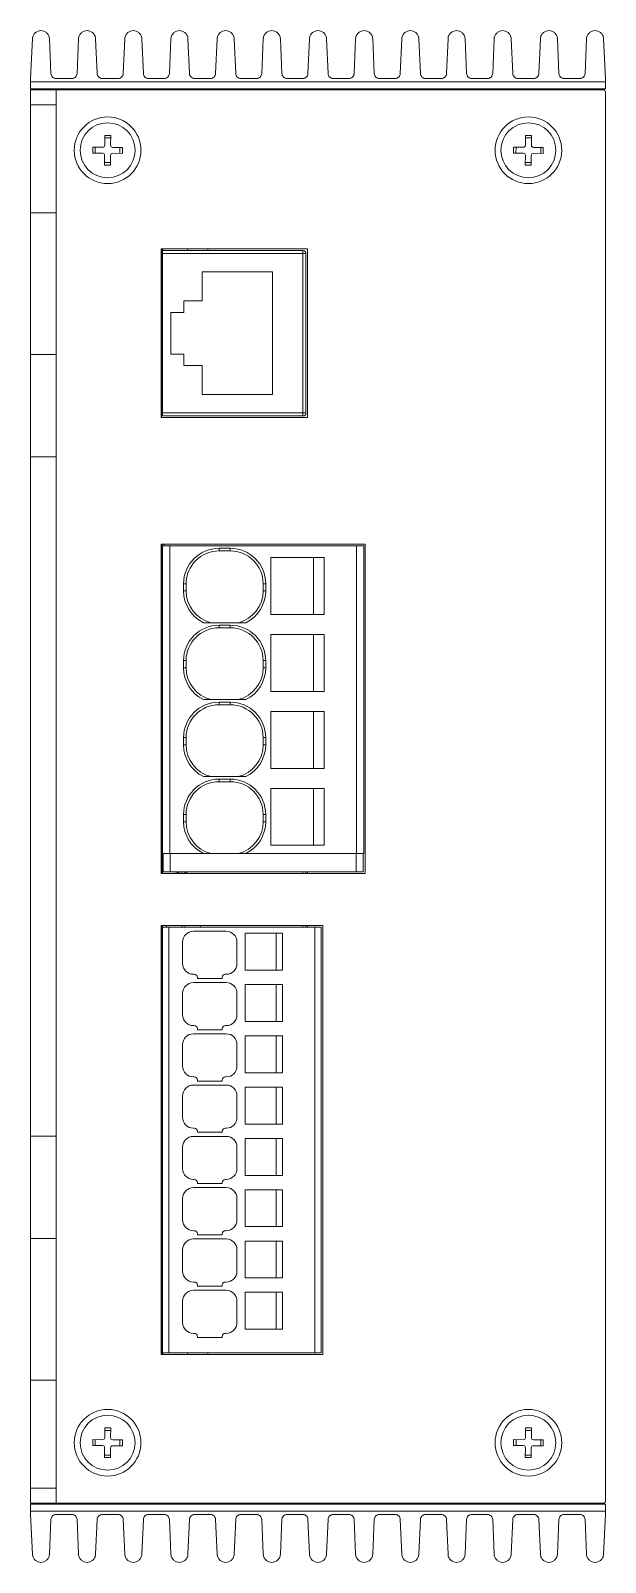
# Model space of a CAD drawing. Header units: millimetres. Extents: x 15 to 405, y 6 to 293.
# Drawn here: x 175.66 to 194.32, y 167.6 to 217.38 of the extents above; entities that cross this region are included whole.
import ezdxf

# ---------------------------------------------------------------- set-up
doc = ezdxf.new("R2010")
doc.units = ezdxf.units.MM

msp = doc.modelspace()

# ---------------------------------------------------------------- linework, layer by layer
at = {"color": 7, "linetype": 'Continuous', "lineweight": 18}
for p, q in [((175.658, 215.821), (175.714, 217.11)), ((176.268, 217.11), (176.318, 215.98)), ((177.165, 215.98), (177.214, 217.11)), ((177.768, 217.11), (177.818, 215.98)), ((178.665, 215.98), (178.714, 217.11)), ((179.268, 217.11), (179.318, 215.98)), ((180.165, 215.98), (180.214, 217.11)), ((180.768, 217.11), (180.818, 215.98)), ((181.665, 215.98), (181.714, 217.11)), ((182.268, 217.11), (182.318, 215.98)), ((183.165, 215.98), (183.214, 217.11)), ((183.768, 217.11), (183.818, 215.98)), ((184.714, 217.11), (184.665, 215.98)), ((185.318, 215.98), (185.268, 217.11)), ((186.214, 217.11), (186.165, 215.98)), ((186.818, 215.98), (186.768, 217.11)), ((187.714, 217.11), (187.665, 215.98)), ((188.318, 215.98), (188.268, 217.11)), ((189.214, 217.11), (189.165, 215.98)), ((189.818, 215.98), (189.768, 217.11)), ((190.714, 217.11), (190.665, 215.98)), ((191.318, 215.98), (191.268, 217.11)), ((192.214, 217.11), (192.165, 215.98)), ((192.818, 215.98), (192.768, 217.11)), ((193.714, 217.11), (193.665, 215.98)), ((194.325, 215.821), (194.268, 217.11)), ((175.658, 215.709), (175.658, 215.821)), ((175.658, 215.709), (194.325, 215.709)), ((175.658, 215.487), (175.658, 215.709)), ((176.484, 215.821), (176.998, 215.821)), ((177.984, 215.821), (178.498, 215.821)), ((179.484, 215.821), (179.998, 215.821)), ((180.984, 215.821), (181.498, 215.821)), ((182.484, 215.821), (182.998, 215.821)), ((183.984, 215.821), (184.498, 215.821)), ((185.484, 215.821), (185.998, 215.821)), ((186.984, 215.821), (187.498, 215.821)), ((188.484, 215.821), (188.998, 215.821)), ((189.984, 215.821), (190.498, 215.821)), ((191.484, 215.821), (191.998, 215.821)), ((192.984, 215.821), (193.498, 215.821)), ((194.325, 215.709), (194.325, 215.821)), ((194.325, 215.709), (194.325, 215.487)), ((194.325, 215.487), (175.658, 215.487)), ((175.658, 215.454), (176.491, 215.454)), ((175.658, 214.966), (175.658, 215.454)), ((175.825, 215.454), (175.825, 215.487)), ((176.491, 215.454), (176.491, 214.966)), ((194.258, 215.454), (176.491, 215.454)), ((194.158, 215.487), (194.158, 215.454)), ((194.325, 169.587), (194.325, 215.387)), ((175.658, 214.966), (175.658, 211.454)), ((176.491, 214.966), (175.658, 214.966)), ((176.491, 214.966), (176.491, 211.454)), ((177.674, 213.396), (177.676, 213.589)), ((177.676, 213.589), (177.996, 213.586)), ((177.758, 213.588), (177.756, 213.395)), ((178.063, 213.652), (178.066, 213.972)), ((178.259, 213.887), (178.065, 213.889)), ((178.066, 213.972), (178.26, 213.97)), ((178.26, 213.97), (178.256, 213.65)), ((178.322, 213.582), (178.642, 213.579)), ((178.558, 213.387), (178.56, 213.58)), ((178.642, 213.579), (178.64, 213.386)), ((191.34, 213.397), (191.343, 213.591)), ((191.343, 213.591), (191.663, 213.586)), ((191.425, 213.589), (191.422, 213.396)), ((191.73, 213.652), (191.734, 213.972)), ((191.927, 213.887), (191.733, 213.89)), ((191.734, 213.972), (191.928, 213.969)), ((191.928, 213.969), (191.923, 213.649)), ((191.989, 213.582), (192.309, 213.578)), ((192.224, 213.385), (192.227, 213.579)), ((192.309, 213.578), (192.307, 213.384)), ((177.994, 213.392), (177.674, 213.396)), ((178.056, 213.005), (178.06, 213.325)), ((178.057, 213.087), (178.25, 213.085)), ((178.253, 213.323), (178.249, 213.003)), ((178.64, 213.386), (178.32, 213.389)), ((191.66, 213.393), (191.34, 213.397)), ((191.721, 213.005), (191.726, 213.325)), ((191.723, 213.088), (191.916, 213.085)), ((191.919, 213.323), (191.915, 213.003)), ((192.307, 213.384), (191.987, 213.389)), ((178.249, 213.003), (178.056, 213.005)), ((191.915, 213.003), (191.721, 213.005)), ((176.491, 211.454), (175.658, 211.454)), ((175.658, 211.454), (175.658, 206.854)), ((176.491, 211.454), (176.491, 206.854)), ((184.65, 210.28), (179.893, 210.28)), ((179.893, 210.28), (179.893, 204.804)), ((179.903, 204.804), (179.903, 210.28)), ((179.943, 210.167), (179.903, 210.167)), ((179.903, 210.082), (179.943, 210.082)), ((179.943, 210.23), (179.943, 210.28)), ((179.943, 210.23), (184.498, 210.23)), ((179.943, 210.129), (179.943, 210.23)), ((184.498, 210.129), (179.943, 210.129)), ((179.943, 204.956), (179.943, 210.129)), ((179.95, 210.28), (179.95, 210.23)), ((180.75, 210.28), (180.75, 210.23)), ((181.416, 210.28), (181.416, 210.23)), ((184.498, 210.129), (184.498, 210.23)), ((184.498, 204.956), (184.498, 210.129)), ((184.6, 210.129), (184.498, 210.129)), ((184.6, 210.129), (184.6, 204.956)), ((184.65, 204.804), (184.65, 210.28)), ((179.903, 209.955), (179.943, 209.955)), ((181.23, 209.532), (183.516, 209.532)), ((181.23, 208.592), (181.23, 209.532)), ((183.516, 209.532), (183.516, 205.553)), ((179.903, 208.939), (179.943, 208.939)), ((179.903, 208.918), (179.943, 208.918)), ((179.903, 208.706), (179.943, 208.706)), ((180.637, 208.592), (181.23, 208.592)), ((180.637, 208.22), (180.637, 208.592)), ((179.903, 208.495), (179.943, 208.495)), ((179.903, 208.283), (179.943, 208.283)), ((179.903, 208.071), (179.943, 208.071)), ((180.214, 208.22), (180.637, 208.22)), ((180.214, 206.865), (180.214, 208.22)), ((179.903, 207.86), (179.943, 207.86)), ((179.903, 207.648), (179.943, 207.648)), ((179.903, 207.436), (179.943, 207.436)), ((179.903, 207.225), (179.943, 207.225)), ((176.491, 206.854), (175.658, 206.854)), ((175.658, 206.854), (175.658, 203.521)), ((176.491, 206.854), (176.491, 203.521)), ((179.903, 207.013), (179.943, 207.013)), ((179.903, 206.801), (179.943, 206.801)), ((179.903, 206.59), (179.943, 206.59)), ((180.637, 206.865), (180.214, 206.865)), ((180.637, 206.492), (180.637, 206.865)), ((179.903, 206.378), (179.943, 206.378)), ((179.903, 206.166), (179.943, 206.166)), ((179.903, 206.145), (179.943, 206.145)), ((181.23, 206.492), (180.637, 206.492)), ((181.23, 205.553), (181.23, 206.492)), ((179.903, 205.129), (179.943, 205.129)), ((183.516, 205.553), (181.23, 205.553)), ((179.893, 204.804), (184.65, 204.804)), ((179.903, 205.002), (179.943, 205.002)), ((179.943, 204.918), (179.903, 204.918)), ((179.943, 204.956), (184.498, 204.956)), ((179.943, 204.854), (179.943, 204.956)), ((184.498, 204.854), (179.943, 204.854)), ((184.498, 204.854), (184.498, 204.956)), ((184.498, 204.956), (184.6, 204.956)), ((176.491, 203.521), (175.658, 203.521)), ((175.658, 203.521), (175.658, 181.454)), ((176.491, 203.521), (176.491, 181.454)), ((186.526, 200.686), (179.893, 200.686)), ((179.893, 200.686), (179.893, 189.986)), ((179.903, 189.986), (179.903, 200.686)), ((179.926, 200.107), (179.926, 200.686)), ((179.943, 200.636), (179.943, 190.636)), ((179.943, 200.636), (180.176, 200.636)), ((179.993, 200.636), (179.993, 200.686)), ((180.176, 200.636), (180.176, 190.636)), ((180.176, 200.636), (186.243, 200.636)), ((186.243, 200.636), (186.243, 190.636)), ((186.243, 200.636), (186.476, 200.636)), ((186.476, 200.636), (186.476, 190.636)), ((186.526, 189.986), (186.526, 200.686)), ((179.926, 200.107), (179.943, 200.107)), ((181.776, 200.552), (182.143, 200.552)), ((181.776, 200.469), (181.776, 200.552)), ((181.776, 200.469), (182.143, 200.469)), ((182.143, 200.469), (182.143, 200.552)), ((183.46, 200.252), (185.193, 200.252)), ((183.46, 198.402), (183.46, 200.252)), ((184.849, 198.402), (184.849, 200.252)), ((185.193, 198.402), (185.193, 200.252)), ((179.926, 199.307), (179.943, 199.307)), ((179.926, 198.707), (179.926, 199.307)), ((180.626, 199.402), (180.626, 199.169)), ((180.71, 199.402), (180.626, 199.402)), ((180.71, 199.169), (180.626, 199.169)), ((180.71, 199.402), (180.71, 199.169)), ((183.293, 199.402), (183.21, 199.402)), ((183.21, 199.402), (183.21, 199.169)), ((183.293, 199.169), (183.21, 199.169)), ((183.293, 199.402), (183.293, 199.169)), ((179.943, 198.686), (179.903, 198.686)), ((179.926, 198.707), (179.943, 198.707)), ((179.926, 198.691), (179.926, 198.707)), ((179.926, 198.691), (179.943, 198.691)), ((179.943, 198.186), (179.903, 198.186)), ((182.648, 198.136), (181.272, 198.136)), ((183.46, 198.402), (185.193, 198.402)), ((181.776, 198.052), (182.143, 198.052)), ((181.776, 197.969), (181.776, 198.052)), ((181.776, 197.969), (182.143, 197.969)), ((182.143, 197.969), (182.143, 198.052)), ((183.46, 197.752), (185.193, 197.752)), ((183.46, 195.902), (183.46, 197.752)), ((184.849, 195.902), (184.849, 197.752)), ((185.193, 195.902), (185.193, 197.752)), ((180.626, 196.902), (180.626, 196.669)), ((180.71, 196.902), (180.626, 196.902)), ((180.71, 196.669), (180.626, 196.669)), ((180.71, 196.902), (180.71, 196.669)), ((183.293, 196.902), (183.21, 196.902)), ((183.21, 196.902), (183.21, 196.669)), ((183.293, 196.669), (183.21, 196.669)), ((183.293, 196.902), (183.293, 196.669)), ((179.943, 196.186), (179.903, 196.186)), ((179.943, 195.686), (179.903, 195.686)), ((182.648, 195.636), (181.272, 195.636)), ((183.46, 195.902), (185.193, 195.902)), ((179.926, 195.444), (179.943, 195.444)), ((179.926, 195.427), (179.926, 195.444)), ((179.926, 195.427), (179.943, 195.427)), ((179.926, 195.294), (179.926, 195.427)), ((179.926, 195.294), (179.943, 195.294)), ((179.926, 195.277), (179.926, 195.294)), ((179.926, 195.277), (179.943, 195.277)), ((181.776, 195.552), (182.143, 195.552)), ((181.776, 195.469), (181.776, 195.552)), ((181.776, 195.469), (182.143, 195.469)), ((182.143, 195.469), (182.143, 195.552)), ((183.46, 195.252), (185.193, 195.252)), ((183.46, 193.402), (183.46, 195.252)), ((184.849, 193.402), (184.849, 195.252)), ((185.193, 193.402), (185.193, 195.252)), ((179.926, 194.777), (179.943, 194.777)), ((179.926, 194.761), (179.926, 194.777)), ((179.926, 194.761), (179.943, 194.761)), ((179.926, 194.627), (179.926, 194.761)), ((179.926, 194.627), (179.943, 194.627)), ((179.926, 194.611), (179.926, 194.627)), ((179.926, 194.611), (179.943, 194.611)), ((180.626, 194.402), (180.626, 194.169)), ((180.71, 194.402), (180.626, 194.402)), ((180.71, 194.169), (180.626, 194.169)), ((180.71, 194.402), (180.71, 194.169)), ((183.293, 194.402), (183.21, 194.402)), ((183.21, 194.402), (183.21, 194.169)), ((183.293, 194.169), (183.21, 194.169)), ((183.293, 194.402), (183.293, 194.169)), ((179.943, 193.686), (179.903, 193.686)), ((179.926, 194.111), (179.943, 194.111)), ((179.926, 194.094), (179.926, 194.111)), ((179.926, 194.094), (179.943, 194.094)), ((179.926, 193.961), (179.926, 194.094)), ((179.926, 193.961), (179.943, 193.961)), ((179.926, 193.944), (179.926, 193.961)), ((179.926, 193.944), (179.943, 193.944)), ((179.943, 193.186), (179.903, 193.186)), ((182.648, 193.136), (181.272, 193.136)), ((183.46, 193.402), (185.193, 193.402)), ((179.903, 192.952), (179.943, 192.952)), ((179.943, 192.855), (179.903, 192.855)), ((179.903, 192.771), (179.926, 192.771)), ((179.926, 192.644), (179.903, 192.644)), ((179.926, 192.777), (179.943, 192.777)), ((179.926, 192.761), (179.926, 192.777)), ((179.926, 192.761), (179.943, 192.761)), ((179.926, 192.627), (179.926, 192.761)), ((181.776, 193.052), (182.143, 193.052)), ((181.776, 192.969), (181.776, 193.052)), ((181.776, 192.969), (182.143, 192.969)), ((182.143, 192.969), (182.143, 193.052)), ((183.46, 192.752), (185.193, 192.752)), ((183.46, 190.902), (183.46, 192.752)), ((184.849, 190.902), (184.849, 192.752)), ((185.193, 190.902), (185.193, 192.752)), ((179.926, 192.627), (179.943, 192.627)), ((179.926, 192.611), (179.926, 192.627)), ((179.926, 192.611), (179.943, 192.611)), ((179.943, 191.818), (179.903, 191.818)), ((179.926, 192.111), (179.943, 192.111)), ((179.926, 192.094), (179.926, 192.111)), ((179.926, 191.961), (179.926, 192.094)), ((179.926, 192.094), (179.943, 192.094)), ((179.926, 191.961), (179.943, 191.961)), ((179.926, 191.944), (179.926, 191.961)), ((179.926, 191.944), (179.943, 191.944)), ((180.626, 191.902), (180.626, 191.669)), ((180.71, 191.902), (180.626, 191.902)), ((180.71, 191.669), (180.626, 191.669)), ((180.71, 191.902), (180.71, 191.669)), ((183.293, 191.902), (183.21, 191.902)), ((183.21, 191.902), (183.21, 191.669)), ((183.293, 191.669), (183.21, 191.669)), ((183.293, 191.902), (183.293, 191.669)), ((179.903, 191.607), (179.943, 191.607)), ((179.926, 191.395), (179.903, 191.395)), ((179.943, 191.186), (179.903, 191.186)), ((179.926, 191.444), (179.943, 191.444)), ((179.926, 191.427), (179.926, 191.444)), ((179.926, 191.427), (179.943, 191.427)), ((179.926, 191.294), (179.926, 191.427)), ((179.926, 191.294), (179.943, 191.294)), ((179.926, 191.277), (179.926, 191.294)), ((179.926, 191.277), (179.943, 191.277)), ((179.943, 190.686), (179.903, 190.686)), ((179.926, 190.627), (179.926, 190.686)), ((183.46, 190.902), (185.193, 190.902)), ((179.943, 190.548), (179.903, 190.548)), ((179.903, 190.337), (179.943, 190.337)), ((179.926, 190.627), (179.96, 190.627)), ((179.926, 190.611), (179.926, 190.627)), ((179.926, 190.611), (179.96, 190.611)), ((179.943, 190.636), (180.176, 190.636)), ((179.943, 190.611), (179.943, 190.594)), ((179.943, 190.427), (179.943, 190.594)), ((179.958, 190.594), (179.943, 190.594)), ((179.943, 190.25), (179.943, 190.427)), ((179.943, 190.427), (179.96, 190.427)), ((179.943, 189.986), (179.943, 190.24)), ((179.958, 190.611), (179.958, 190.594)), ((179.958, 190.594), (179.96, 190.594)), ((179.96, 190.036), (179.96, 190.636)), ((180.176, 190.636), (181.272, 190.636)), ((180.193, 190.036), (180.193, 190.636)), ((181.281, 190.636), (182.638, 190.636)), ((182.648, 190.636), (186.243, 190.636)), ((186.226, 190.036), (186.226, 190.636)), ((186.243, 190.636), (186.476, 190.636)), ((186.46, 190.036), (186.46, 190.636)), ((179.893, 189.986), (186.526, 189.986)), ((179.943, 190.125), (179.903, 190.125)), ((179.96, 190.036), (180.193, 190.036)), ((180.193, 190.036), (186.226, 190.036)), ((180.318, 189.986), (180.554, 190.036)), ((180.577, 190.036), (180.577, 189.986)), ((180.662, 190.036), (180.662, 189.986)), ((180.662, 190.016), (180.803, 189.986)), ((184.498, 189.986), (184.498, 190.036)), ((184.6, 190.036), (184.6, 189.986)), ((184.65, 190.036), (184.65, 189.986)), ((186.226, 190.036), (186.46, 190.036)), ((185.143, 188.292), (179.893, 188.292)), ((179.893, 188.292), (179.893, 174.359)), ((179.903, 174.359), (179.903, 188.292)), ((179.943, 188.242), (179.943, 188.292)), ((179.943, 188.242), (180.143, 188.242)), ((179.943, 188.242), (179.943, 174.409)), ((180.07, 188.292), (180.07, 188.242)), ((180.143, 188.242), (180.143, 174.409)), ((180.143, 188.242), (184.893, 188.242)), ((180.577, 188.292), (180.577, 188.242)), ((180.662, 188.292), (180.662, 188.242)), ((181.17, 188.292), (181.17, 188.242)), ((184.498, 188.242), (184.498, 188.292)), ((184.6, 188.292), (184.6, 188.242)), ((184.65, 188.292), (184.65, 188.242)), ((184.893, 188.242), (184.893, 174.409)), ((184.893, 188.242), (185.093, 188.242)), ((185.093, 188.242), (185.093, 174.409)), ((185.143, 174.359), (185.143, 188.292)), ((179.903, 187.818), (179.943, 187.818)), ((179.903, 187.691), (179.943, 187.691)), ((180.593, 187.759), (180.593, 187.059)), ((182.01, 188.109), (180.943, 188.109)), ((182.36, 187.059), (182.36, 187.759)), ((182.626, 188.042), (183.836, 188.042)), ((182.626, 188.042), (182.626, 186.842)), ((183.632, 188.042), (183.632, 186.842)), ((183.836, 188.042), (183.836, 186.842)), ((179.943, 187.642), (179.903, 187.642)), ((179.943, 187.309), (179.903, 187.309)), ((180.943, 186.709), (180.973, 186.709)), ((181.98, 186.709), (182.01, 186.709)), ((182.626, 186.842), (183.836, 186.842)), ((179.903, 186.489), (179.943, 186.489)), ((179.943, 186.392), (179.903, 186.392)), ((179.903, 186.308), (179.943, 186.308)), ((179.943, 186.181), (179.903, 186.181)), ((182.01, 186.442), (180.943, 186.442)), ((181.073, 186.609), (181.073, 186.576)), ((181.073, 186.576), (181.88, 186.576)), ((181.88, 186.576), (181.88, 186.609)), ((182.626, 186.376), (183.836, 186.376)), ((182.626, 186.376), (182.626, 185.176)), ((183.632, 186.376), (183.632, 185.176)), ((183.836, 186.376), (183.836, 185.176)), ((179.943, 185.976), (179.903, 185.976)), ((180.593, 186.092), (180.593, 185.392)), ((182.36, 185.392), (182.36, 186.092)), ((179.943, 185.642), (179.903, 185.642)), ((179.943, 185.355), (179.903, 185.355)), ((182.626, 185.176), (183.836, 185.176)), ((179.903, 185.143), (179.943, 185.143)), ((179.943, 184.932), (179.903, 184.932)), ((179.903, 184.72), (179.926, 184.72)), ((179.926, 184.781), (179.943, 184.781)), ((179.926, 184.764), (179.926, 184.781)), ((179.926, 184.631), (179.926, 184.764)), ((179.926, 184.764), (179.943, 184.764)), ((180.943, 185.042), (180.973, 185.042)), ((182.01, 184.776), (180.943, 184.776)), ((181.073, 184.942), (181.073, 184.909)), ((181.073, 184.909), (181.88, 184.909)), ((181.88, 184.909), (181.88, 184.942)), ((181.98, 185.042), (182.01, 185.042)), ((182.626, 184.709), (183.836, 184.709)), ((182.626, 184.709), (182.626, 183.509)), ((183.632, 184.709), (183.632, 183.509)), ((183.836, 184.709), (183.836, 183.509)), ((179.943, 184.508), (179.903, 184.508)), ((179.943, 184.309), (179.903, 184.309)), ((179.926, 184.631), (179.943, 184.631)), ((179.926, 184.614), (179.926, 184.631)), ((179.926, 184.614), (179.943, 184.614)), ((180.593, 184.426), (180.593, 183.726)), ((182.36, 183.726), (182.36, 184.426)), ((179.943, 183.976), (179.903, 183.976)), ((179.903, 183.873), (179.926, 183.873)), ((179.926, 183.437), (179.926, 183.976)), ((179.926, 183.662), (179.903, 183.662)), ((179.903, 183.45), (179.926, 183.45)), ((179.943, 183.238), (179.903, 183.238)), ((179.926, 183.437), (179.943, 183.437)), ((179.926, 183.431), (179.926, 183.437)), ((179.926, 183.297), (179.926, 183.431)), ((179.926, 183.431), (179.926, 183.431)), ((179.926, 183.297), (179.943, 183.297)), ((179.926, 183.281), (179.926, 183.297)), ((179.926, 183.281), (179.943, 183.281)), ((180.943, 183.376), (180.973, 183.376)), ((181.073, 183.276), (181.073, 183.242)), ((181.073, 183.242), (181.88, 183.242)), ((181.88, 183.242), (181.88, 183.276)), ((181.98, 183.376), (182.01, 183.376)), ((182.626, 183.509), (183.836, 183.509)), ((179.903, 183.027), (179.943, 183.027)), ((179.943, 182.815), (179.903, 182.815)), ((179.926, 182.781), (179.943, 182.781)), ((179.926, 182.764), (179.926, 182.781)), ((179.926, 182.642), (179.926, 182.764)), ((179.926, 182.764), (179.943, 182.764)), ((180.593, 182.759), (180.593, 182.059)), ((182.01, 183.109), (180.943, 183.109)), ((182.36, 182.059), (182.36, 182.759)), ((182.626, 183.042), (183.836, 183.042)), ((182.626, 183.042), (182.626, 181.842)), ((183.632, 183.042), (183.632, 181.842)), ((183.836, 183.042), (183.836, 181.842)), ((179.943, 182.642), (179.903, 182.642)), ((179.943, 182.309), (179.903, 182.309)), ((179.903, 182.18), (179.926, 182.18)), ((179.926, 182.037), (179.926, 182.309)), ((179.926, 182.037), (179.943, 182.037)), ((179.926, 182.021), (179.926, 182.037)), ((179.926, 182.021), (179.943, 182.021)), ((179.926, 181.964), (179.926, 182.021)), ((179.926, 181.964), (179.943, 181.964)), ((179.926, 181.947), (179.926, 181.964)), ((179.926, 181.947), (179.943, 181.947)), ((180.943, 181.709), (180.973, 181.709)), ((181.98, 181.709), (182.01, 181.709)), ((182.626, 181.842), (183.836, 181.842)), ((175.658, 181.454), (175.658, 178.121)), ((176.491, 181.454), (175.658, 181.454)), ((176.491, 181.454), (176.491, 178.121)), ((179.903, 181.355), (179.943, 181.355)), ((179.903, 181.228), (179.943, 181.228)), ((182.01, 181.442), (180.943, 181.442)), ((181.073, 181.609), (181.073, 181.576)), ((181.073, 181.576), (181.88, 181.576)), ((181.88, 181.576), (181.88, 181.609)), ((182.626, 181.376), (183.836, 181.376)), ((182.626, 181.376), (182.626, 180.176)), ((183.632, 181.376), (183.632, 180.176)), ((183.836, 181.376), (183.836, 180.176)), ((179.903, 181.143), (179.943, 181.143)), ((179.943, 181.029), (179.903, 181.029)), ((179.943, 180.976), (179.903, 180.976)), ((180.593, 181.092), (180.593, 180.392)), ((182.36, 180.392), (182.36, 181.092)), ((179.943, 180.642), (179.903, 180.642)), ((179.903, 180.026), (179.943, 180.026)), ((179.943, 179.929), (179.903, 179.929)), ((179.903, 179.844), (179.943, 179.844)), ((179.943, 179.717), (179.903, 179.717)), ((180.943, 180.042), (180.973, 180.042)), ((182.01, 179.776), (180.943, 179.776)), ((181.073, 179.942), (181.073, 179.909)), ((181.073, 179.909), (181.88, 179.909)), ((181.88, 179.909), (181.88, 179.942)), ((181.98, 180.042), (182.01, 180.042)), ((182.626, 180.176), (183.836, 180.176)), ((182.626, 179.709), (183.836, 179.709)), ((182.626, 179.709), (182.626, 178.509)), ((183.632, 179.709), (183.632, 178.509)), ((183.836, 179.709), (183.836, 178.509)), ((179.943, 179.309), (179.903, 179.309)), ((180.593, 179.426), (180.593, 178.726)), ((182.36, 178.726), (182.36, 179.426)), ((179.943, 178.976), (179.903, 178.976)), ((179.943, 178.892), (179.903, 178.892)), ((179.903, 178.68), (179.943, 178.68)), ((179.943, 178.468), (179.903, 178.468)), ((179.903, 178.257), (179.943, 178.257)), ((180.943, 178.376), (180.973, 178.376)), ((181.073, 178.276), (181.073, 178.242)), ((181.073, 178.242), (181.88, 178.242)), ((181.88, 178.242), (181.88, 178.276)), ((181.98, 178.376), (182.01, 178.376)), ((182.626, 178.509), (183.836, 178.509)), ((176.491, 178.121), (175.658, 178.121)), ((175.658, 178.121), (175.658, 173.521)), ((176.491, 178.121), (176.491, 173.521)), ((179.943, 178.045), (179.903, 178.045)), ((179.903, 177.833), (179.943, 177.833)), ((180.593, 177.759), (180.593, 177.059)), ((182.01, 178.109), (180.943, 178.109)), ((182.36, 177.059), (182.36, 177.759)), ((182.626, 178.042), (183.836, 178.042)), ((182.626, 178.042), (182.626, 176.842)), ((183.632, 178.042), (183.632, 176.842)), ((183.836, 178.042), (183.836, 176.842)), ((179.943, 177.642), (179.903, 177.642)), ((179.943, 177.309), (179.903, 177.309)), ((179.943, 177.198), (179.903, 177.198)), ((179.903, 176.987), (179.943, 176.987)), ((179.943, 176.775), (179.903, 176.775)), ((180.943, 176.709), (180.973, 176.709)), ((181.98, 176.709), (182.01, 176.709)), ((182.626, 176.842), (183.836, 176.842)), ((179.903, 176.563), (179.943, 176.563)), ((179.943, 176.352), (179.903, 176.352)), ((182.01, 176.442), (180.943, 176.442)), ((181.073, 176.609), (181.073, 176.576)), ((181.073, 176.576), (181.88, 176.576)), ((181.88, 176.576), (181.88, 176.609)), ((182.626, 176.376), (183.836, 176.376)), ((182.626, 176.376), (182.626, 175.176)), ((183.632, 176.376), (183.632, 175.176)), ((183.836, 176.376), (183.836, 175.176)), ((179.903, 176.14), (179.943, 176.14)), ((179.943, 175.976), (179.903, 175.976)), ((180.593, 176.092), (180.593, 175.392)), ((182.36, 175.392), (182.36, 176.092)), ((179.943, 175.642), (179.903, 175.642)), ((179.903, 174.891), (179.943, 174.891)), ((179.903, 174.764), (179.943, 174.764)), ((180.943, 175.042), (180.973, 175.042)), ((181.073, 174.942), (181.073, 174.909)), ((181.073, 174.909), (181.88, 174.909)), ((181.88, 174.909), (181.88, 174.942)), ((181.98, 175.042), (182.01, 175.042)), ((182.626, 175.176), (183.836, 175.176)), ((179.893, 174.359), (185.143, 174.359)), ((179.903, 174.68), (179.943, 174.68)), ((179.943, 174.566), (179.903, 174.566)), ((179.943, 174.359), (179.943, 174.409)), ((179.943, 174.409), (180.143, 174.409)), ((179.95, 174.409), (179.95, 174.359)), ((180.143, 174.409), (184.893, 174.409)), ((180.75, 174.409), (180.75, 174.359)), ((181.416, 174.409), (181.416, 174.359)), ((184.893, 174.409), (185.093, 174.409)), ((176.491, 173.521), (175.658, 173.521)), ((175.658, 173.521), (175.658, 170.009)), ((176.491, 173.521), (176.491, 170.009)), ((178.063, 171.652), (178.066, 171.972)), ((178.259, 171.887), (178.065, 171.889)), ((178.066, 171.972), (178.259, 171.97)), ((178.259, 171.97), (178.256, 171.65)), ((191.729, 171.652), (191.732, 171.972)), ((191.732, 171.972), (191.926, 171.97)), ((191.925, 171.888), (191.732, 171.889)), ((191.926, 171.97), (191.923, 171.65)), ((177.674, 171.396), (177.676, 171.589)), ((177.994, 171.392), (177.674, 171.396)), ((177.676, 171.589), (177.996, 171.586)), ((177.758, 171.588), (177.756, 171.395)), ((178.056, 171.005), (178.06, 171.325)), ((178.253, 171.323), (178.25, 171.003)), ((178.64, 171.386), (178.32, 171.389)), ((178.322, 171.582), (178.642, 171.579)), ((178.558, 171.387), (178.56, 171.58)), ((178.642, 171.579), (178.64, 171.386)), ((191.34, 171.395), (191.342, 171.589)), ((191.66, 171.392), (191.34, 171.395)), ((191.342, 171.589), (191.662, 171.586)), ((191.424, 171.588), (191.423, 171.395)), ((191.723, 171.005), (191.726, 171.325)), ((191.92, 171.323), (191.917, 171.003)), ((192.307, 171.386), (191.987, 171.389)), ((191.989, 171.583), (192.309, 171.58)), ((192.225, 171.387), (192.227, 171.58)), ((192.309, 171.58), (192.307, 171.386)), ((178.25, 171.003), (178.056, 171.005)), ((178.057, 171.087), (178.251, 171.085)), ((191.917, 171.003), (191.723, 171.005)), ((191.724, 171.087), (191.917, 171.085)), ((175.658, 170.009), (176.491, 170.009)), ((175.658, 169.521), (175.658, 170.009)), ((176.491, 170.009), (176.491, 169.521)), ((176.491, 169.521), (175.658, 169.521)), ((175.658, 169.266), (175.658, 169.487)), ((175.658, 169.487), (194.325, 169.487)), ((175.658, 169.266), (194.325, 169.266)), ((175.658, 169.154), (175.658, 169.266)), ((175.825, 169.487), (175.825, 169.521)), ((176.491, 169.521), (194.258, 169.521)), ((194.158, 169.521), (194.158, 169.487)), ((194.325, 169.487), (194.325, 169.266)), ((194.325, 169.154), (194.325, 169.266)), ((175.658, 169.154), (175.714, 167.865)), ((176.268, 167.865), (176.318, 168.995)), ((176.998, 169.154), (176.484, 169.154)), ((177.165, 168.995), (177.214, 167.865)), ((177.768, 167.865), (177.818, 168.995)), ((178.498, 169.154), (177.984, 169.154)), ((178.665, 168.995), (178.714, 167.865)), ((179.268, 167.865), (179.318, 168.995)), ((179.998, 169.154), (179.484, 169.154)), ((180.165, 168.995), (180.214, 167.865)), ((180.768, 167.865), (180.818, 168.995)), ((181.498, 169.154), (180.984, 169.154)), ((181.665, 168.995), (181.714, 167.865)), ((182.268, 167.865), (182.318, 168.995)), ((182.998, 169.154), (182.484, 169.154)), ((183.165, 168.995), (183.214, 167.865)), ((183.768, 167.865), (183.818, 168.995)), ((184.498, 169.154), (183.984, 169.154)), ((184.714, 167.865), (184.665, 168.995)), ((185.318, 168.995), (185.268, 167.865)), ((185.998, 169.154), (185.484, 169.154)), ((186.214, 167.865), (186.165, 168.995)), ((186.818, 168.995), (186.768, 167.865)), ((187.498, 169.154), (186.984, 169.154)), ((187.714, 167.865), (187.665, 168.995)), ((188.318, 168.995), (188.268, 167.865)), ((188.998, 169.154), (188.484, 169.154)), ((189.214, 167.865), (189.165, 168.995)), ((189.818, 168.995), (189.768, 167.865)), ((190.498, 169.154), (189.984, 169.154)), ((190.714, 167.865), (190.665, 168.995)), ((191.318, 168.995), (191.268, 167.865)), ((191.998, 169.154), (191.484, 169.154)), ((192.214, 167.865), (192.165, 168.995)), ((192.818, 168.995), (192.768, 167.865)), ((193.498, 169.154), (192.984, 169.154)), ((193.714, 167.865), (193.665, 168.995)), ((194.325, 169.154), (194.268, 167.865))]:
    msp.add_line(p, q, dxfattribs=at)
for centre, radius in [((178.158, 213.487), 1.083), ((191.825, 213.487), 1.083), ((178.158, 213.487), 0.893), ((191.825, 213.487), 0.893), ((178.158, 171.487), 1.083), ((178.158, 171.487), 0.893), ((191.825, 171.487), 1.083), ((191.825, 171.487), 0.893)]:
    msp.add_circle(centre, radius, dxfattribs=at)
for centre, radius, start, end in [((194.258, 215.387), 0.0667, 0, 90), ((177.996, 213.652), 0.0667, 269.3966, 359.3966), ((178.323, 213.649), 0.0667, 179.3966, 269.3966), ((191.663, 213.653), 0.0667, 269.2367, 359.2367), ((191.99, 213.649), 0.0667, 179.2367, 269.2367), ((177.993, 213.326), 0.0667, 359.3966, 89.3966), ((178.32, 213.322), 0.0667, 89.3966, 179.3966), ((191.659, 213.326), 0.0667, 359.2367, 89.2367), ((191.986, 213.322), 0.0667, 89.2367, 179.2367), ((184.498, 210.129), 0.102, 360, 90), ((184.498, 204.956), 0.102, 270, 360), ((180.026, 200.107), 0.1, 180, 213.5573), ((181.776, 199.402), 1.15, 90, 180), ((181.776, 199.402), 1.067, 90, 180), ((182.143, 199.402), 1.15, 0, 90), ((182.143, 199.402), 1.067, 0, 90), ((180.026, 199.307), 0.1, 146.4427, 180), ((181.776, 199.169), 1.15, 180, 243.9682), ((181.776, 199.169), 1.067, 180, 255.6385), ((182.143, 199.169), 1.067, 284.3615, 0), ((182.143, 199.169), 1.15, 296.0318, 0), ((181.776, 196.902), 1.15, 90, 180), ((181.776, 196.902), 1.067, 90, 180), ((182.143, 196.902), 1.15, 0, 90), ((182.143, 196.902), 1.067, 0, 90), ((181.776, 196.669), 1.15, 180, 243.9682), ((181.776, 196.669), 1.067, 180, 255.6385), ((182.143, 196.669), 1.067, 284.3615, 0), ((182.143, 196.669), 1.15, 296.0318, 0), ((181.776, 194.402), 1.15, 90, 180), ((181.776, 194.402), 1.067, 90, 180), ((182.143, 194.402), 1.15, 0, 90), ((182.143, 194.402), 1.067, 0, 90), ((181.776, 194.169), 1.15, 180, 243.9682), ((181.776, 194.169), 1.067, 180, 255.6385), ((182.143, 194.169), 1.067, 284.3615, 0), ((182.143, 194.169), 1.15, 296.0318, 0), ((181.776, 191.902), 1.15, 90, 180), ((181.776, 191.902), 1.067, 90, 180), ((182.143, 191.902), 1.15, 0, 90), ((182.143, 191.902), 1.067, 0, 90), ((181.776, 191.669), 1.15, 180, 243.9682), ((181.776, 191.669), 1.067, 180, 255.6385), ((182.143, 191.669), 1.067, 284.3615, 0), ((182.143, 191.669), 1.15, 296.0318, 0), ((180.07, 190.25), 0.127, 180, 209.6844), ((180.07, 190.24), 0.127, 180, 209.6844), ((180.943, 187.759), 0.35, 90, 180), ((182.01, 187.759), 0.35, 0, 90), ((180.943, 187.059), 0.35, 180, 270), ((180.973, 186.609), 0.1, 0, 90), ((181.98, 186.609), 0.1, 90, 180), ((182.01, 187.059), 0.35, 270, 0), ((180.943, 186.092), 0.35, 90, 180), ((182.01, 186.092), 0.35, 0, 90), ((180.943, 185.392), 0.35, 180, 270), ((182.01, 185.392), 0.35, 270, 0), ((180.943, 184.426), 0.35, 90, 180), ((180.973, 184.942), 0.1, 0, 90), ((181.98, 184.942), 0.1, 90, 180), ((182.01, 184.426), 0.35, 0, 90), ((180.943, 183.726), 0.35, 180, 270), ((182.01, 183.726), 0.35, 270, 0), ((180.026, 183.437), 0.1, 180, 213.5573), ((180.973, 183.276), 0.1, 0, 90), ((181.98, 183.276), 0.1, 90, 180), ((180.026, 182.637), 0.1, 146.4427, 177.1136), ((180.943, 182.759), 0.35, 90, 180), ((182.01, 182.759), 0.35, 0, 90), ((180.943, 182.059), 0.35, 180, 270), ((180.973, 181.609), 0.1, 0, 90), ((181.98, 181.609), 0.1, 90, 180), ((182.01, 182.059), 0.35, 270, 0), ((180.943, 181.092), 0.35, 90, 180), ((182.01, 181.092), 0.35, 0, 90), ((180.943, 180.392), 0.35, 180, 270), ((182.01, 180.392), 0.35, 270, 0), ((180.943, 179.426), 0.35, 90, 180), ((180.973, 179.942), 0.1, 0, 90), ((181.98, 179.942), 0.1, 90, 180), ((182.01, 179.426), 0.35, 0, 90), ((180.943, 178.726), 0.35, 180, 270), ((182.01, 178.726), 0.35, 270, 0), ((180.973, 178.276), 0.1, 0, 90), ((181.98, 178.276), 0.1, 90, 180), ((180.943, 177.759), 0.35, 90, 180), ((182.01, 177.759), 0.35, 0, 90), ((180.943, 177.059), 0.35, 180, 270), ((180.973, 176.609), 0.1, 0, 90), ((181.98, 176.609), 0.1, 90, 180), ((182.01, 177.059), 0.35, 270, 0), ((180.943, 176.092), 0.35, 90, 180), ((182.01, 176.092), 0.35, 0, 90), ((180.943, 175.392), 0.35, 180, 270), ((182.01, 175.392), 0.35, 270, 0), ((180.973, 174.942), 0.1, 0, 90), ((181.98, 174.942), 0.1, 90, 180), ((177.993, 171.326), 0.0667, 359.4194, 89.4194), ((177.996, 171.652), 0.0667, 269.4194, 359.4194), ((178.32, 171.322), 0.0667, 89.4194, 179.4194), ((178.323, 171.649), 0.0667, 179.4194, 269.4194), ((191.66, 171.326), 0.0667, 359.4628, 89.4628), ((191.663, 171.652), 0.0667, 269.4628, 359.4628), ((191.986, 171.323), 0.0667, 89.4628, 179.4628), ((191.989, 171.649), 0.0667, 179.4628, 269.4628), ((194.258, 169.587), 0.0667, 270, 0)]:
    msp.add_arc(centre, radius, start, end, dxfattribs=at)
for points, knots in [([(175.714, 217.11), (175.716, 217.156), (175.729, 217.195), (175.764, 217.261), (175.788, 217.289), (175.839, 217.333), (175.868, 217.349), (175.928, 217.37), (175.96, 217.375), (175.991, 217.375)], [0, 0, 0, 0, 0.25, 0.25, 0.5, 0.5, 0.75, 0.75, 1, 1, 1, 1]), ([(176.268, 217.11), (176.266, 217.156), (176.254, 217.195), (176.218, 217.261), (176.195, 217.289), (176.143, 217.333), (176.114, 217.349), (176.054, 217.37), (176.023, 217.375), (175.991, 217.375)], [0, 0, 0, 0, 0.25, 0.25, 0.5, 0.5, 0.75, 0.75, 1, 1, 1, 1]), ([(177.214, 217.11), (177.216, 217.156), (177.229, 217.195), (177.264, 217.261), (177.288, 217.289), (177.339, 217.333), (177.368, 217.349), (177.428, 217.37), (177.46, 217.375), (177.491, 217.375)], [0, 0, 0, 0, 0.25, 0.25, 0.5, 0.5, 0.75, 0.75, 1, 1, 1, 1]), ([(177.768, 217.11), (177.766, 217.156), (177.754, 217.195), (177.718, 217.261), (177.695, 217.289), (177.643, 217.333), (177.614, 217.349), (177.554, 217.37), (177.523, 217.375), (177.491, 217.375)], [0, 0, 0, 0, 0.25, 0.25, 0.5, 0.5, 0.75, 0.75, 1, 1, 1, 1]), ([(178.714, 217.11), (178.716, 217.156), (178.729, 217.195), (178.764, 217.261), (178.788, 217.289), (178.839, 217.333), (178.868, 217.349), (178.928, 217.37), (178.96, 217.375), (178.991, 217.375)], [0, 0, 0, 0, 0.25, 0.25, 0.5, 0.5, 0.75, 0.75, 1, 1, 1, 1]), ([(179.268, 217.11), (179.266, 217.156), (179.254, 217.195), (179.218, 217.261), (179.195, 217.289), (179.143, 217.333), (179.114, 217.349), (179.054, 217.37), (179.023, 217.375), (178.991, 217.375)], [0, 0, 0, 0, 0.25, 0.25, 0.5, 0.5, 0.75, 0.75, 1, 1, 1, 1]), ([(180.214, 217.11), (180.216, 217.156), (180.229, 217.195), (180.264, 217.261), (180.288, 217.289), (180.339, 217.333), (180.368, 217.349), (180.428, 217.37), (180.46, 217.375), (180.491, 217.375)], [0, 0, 0, 0, 0.25, 0.25, 0.5, 0.5, 0.75, 0.75, 1, 1, 1, 1]), ([(180.768, 217.11), (180.766, 217.156), (180.754, 217.195), (180.718, 217.261), (180.695, 217.289), (180.643, 217.333), (180.614, 217.349), (180.554, 217.37), (180.523, 217.375), (180.491, 217.375)], [0, 0, 0, 0, 0.25, 0.25, 0.5, 0.5, 0.75, 0.75, 1, 1, 1, 1]), ([(181.714, 217.11), (181.716, 217.156), (181.729, 217.195), (181.764, 217.261), (181.788, 217.289), (181.839, 217.333), (181.868, 217.349), (181.928, 217.37), (181.96, 217.375), (181.991, 217.375)], [0, 0, 0, 0, 0.25, 0.25, 0.5, 0.5, 0.75, 0.75, 1, 1, 1, 1]), ([(182.268, 217.11), (182.266, 217.156), (182.254, 217.195), (182.218, 217.261), (182.195, 217.289), (182.143, 217.333), (182.114, 217.349), (182.054, 217.37), (182.023, 217.375), (181.991, 217.375)], [0, 0, 0, 0, 0.25, 0.25, 0.5, 0.5, 0.75, 0.75, 1, 1, 1, 1]), ([(183.214, 217.11), (183.216, 217.156), (183.229, 217.195), (183.264, 217.261), (183.288, 217.289), (183.339, 217.333), (183.368, 217.349), (183.428, 217.37), (183.46, 217.375), (183.491, 217.375)], [0, 0, 0, 0, 0.25, 0.25, 0.5, 0.5, 0.75, 0.75, 1, 1, 1, 1]), ([(183.768, 217.11), (183.766, 217.156), (183.754, 217.195), (183.718, 217.261), (183.695, 217.289), (183.643, 217.333), (183.614, 217.349), (183.554, 217.37), (183.523, 217.375), (183.491, 217.375)], [0, 0, 0, 0, 0.25, 0.25, 0.5, 0.5, 0.75, 0.75, 1, 1, 1, 1]), ([(184.714, 217.11), (184.716, 217.156), (184.729, 217.195), (184.764, 217.261), (184.788, 217.289), (184.839, 217.333), (184.868, 217.349), (184.928, 217.37), (184.96, 217.375), (184.991, 217.375)], [0, 0, 0, 0, 0.25, 0.25, 0.5, 0.5, 0.75, 0.75, 1, 1, 1, 1]), ([(185.268, 217.11), (185.266, 217.156), (185.254, 217.195), (185.218, 217.261), (185.195, 217.289), (185.143, 217.333), (185.114, 217.349), (185.054, 217.37), (185.023, 217.375), (184.991, 217.375)], [0, 0, 0, 0, 0.25, 0.25, 0.5, 0.5, 0.75, 0.75, 1, 1, 1, 1]), ([(186.214, 217.11), (186.216, 217.156), (186.229, 217.195), (186.264, 217.261), (186.288, 217.289), (186.339, 217.333), (186.368, 217.349), (186.428, 217.37), (186.46, 217.375), (186.491, 217.375)], [0, 0, 0, 0, 0.25, 0.25, 0.5, 0.5, 0.75, 0.75, 1, 1, 1, 1]), ([(186.768, 217.11), (186.766, 217.156), (186.754, 217.195), (186.718, 217.261), (186.695, 217.289), (186.643, 217.333), (186.614, 217.349), (186.554, 217.37), (186.523, 217.375), (186.491, 217.375)], [0, 0, 0, 0, 0.25, 0.25, 0.5, 0.5, 0.75, 0.75, 1, 1, 1, 1]), ([(187.714, 217.11), (187.716, 217.156), (187.729, 217.195), (187.764, 217.261), (187.788, 217.289), (187.839, 217.333), (187.868, 217.349), (187.928, 217.37), (187.96, 217.375), (187.991, 217.375)], [0, 0, 0, 0, 0.25, 0.25, 0.5, 0.5, 0.75, 0.75, 1, 1, 1, 1]), ([(188.268, 217.11), (188.266, 217.156), (188.254, 217.195), (188.218, 217.261), (188.195, 217.289), (188.143, 217.333), (188.114, 217.349), (188.054, 217.37), (188.023, 217.375), (187.991, 217.375)], [0, 0, 0, 0, 0.25, 0.25, 0.5, 0.5, 0.75, 0.75, 1, 1, 1, 1]), ([(189.214, 217.11), (189.216, 217.156), (189.229, 217.195), (189.264, 217.261), (189.288, 217.289), (189.339, 217.333), (189.368, 217.349), (189.428, 217.37), (189.46, 217.375), (189.491, 217.375)], [0, 0, 0, 0, 0.25, 0.25, 0.5, 0.5, 0.75, 0.75, 1, 1, 1, 1]), ([(189.768, 217.11), (189.766, 217.156), (189.754, 217.195), (189.718, 217.261), (189.695, 217.289), (189.643, 217.333), (189.614, 217.349), (189.554, 217.37), (189.523, 217.375), (189.491, 217.375)], [0, 0, 0, 0, 0.25, 0.25, 0.5, 0.5, 0.75, 0.75, 1, 1, 1, 1]), ([(190.714, 217.11), (190.716, 217.156), (190.729, 217.195), (190.764, 217.261), (190.788, 217.289), (190.839, 217.333), (190.868, 217.349), (190.928, 217.37), (190.96, 217.375), (190.991, 217.375)], [0, 0, 0, 0, 0.25, 0.25, 0.5, 0.5, 0.75, 0.75, 1, 1, 1, 1]), ([(191.268, 217.11), (191.266, 217.156), (191.254, 217.195), (191.218, 217.261), (191.195, 217.289), (191.143, 217.333), (191.114, 217.349), (191.054, 217.37), (191.023, 217.375), (190.991, 217.375)], [0, 0, 0, 0, 0.25, 0.25, 0.5, 0.5, 0.75, 0.75, 1, 1, 1, 1]), ([(192.214, 217.11), (192.216, 217.156), (192.229, 217.195), (192.264, 217.261), (192.288, 217.289), (192.339, 217.333), (192.368, 217.349), (192.428, 217.37), (192.46, 217.375), (192.491, 217.375)], [0, 0, 0, 0, 0.25, 0.25, 0.5, 0.5, 0.75, 0.75, 1, 1, 1, 1]), ([(192.768, 217.11), (192.766, 217.156), (192.754, 217.195), (192.718, 217.261), (192.695, 217.289), (192.643, 217.333), (192.614, 217.349), (192.554, 217.37), (192.523, 217.375), (192.491, 217.375)], [0, 0, 0, 0, 0.25, 0.25, 0.5, 0.5, 0.75, 0.75, 1, 1, 1, 1]), ([(193.714, 217.11), (193.716, 217.156), (193.729, 217.195), (193.764, 217.261), (193.788, 217.289), (193.839, 217.333), (193.868, 217.349), (193.928, 217.37), (193.96, 217.375), (193.991, 217.375)], [0, 0, 0, 0, 0.25, 0.25, 0.5, 0.5, 0.75, 0.75, 1, 1, 1, 1]), ([(194.268, 217.11), (194.266, 217.156), (194.254, 217.195), (194.218, 217.261), (194.195, 217.289), (194.143, 217.333), (194.114, 217.349), (194.054, 217.37), (194.023, 217.375), (193.991, 217.375)], [0, 0, 0, 0, 0.25, 0.25, 0.5, 0.5, 0.75, 0.75, 1, 1, 1, 1]), ([(176.484, 215.821), (176.441, 215.821), (176.399, 215.838), (176.338, 215.897), (176.319, 215.938), (176.318, 215.98)], [0, 0, 0, 0, 0.5, 0.5, 1, 1, 1, 1]), ([(177.165, 215.98), (177.163, 215.938), (177.144, 215.897), (177.083, 215.838), (177.041, 215.821), (176.998, 215.821)], [0, 0, 0, 0, 0.5, 0.5, 1, 1, 1, 1]), ([(177.984, 215.821), (177.941, 215.821), (177.899, 215.838), (177.838, 215.897), (177.819, 215.938), (177.818, 215.98)], [0, 0, 0, 0, 0.5, 0.5, 1, 1, 1, 1]), ([(178.665, 215.98), (178.663, 215.938), (178.644, 215.897), (178.583, 215.838), (178.541, 215.821), (178.498, 215.821)], [0, 0, 0, 0, 0.5, 0.5, 1, 1, 1, 1]), ([(179.484, 215.821), (179.441, 215.821), (179.399, 215.838), (179.338, 215.897), (179.319, 215.938), (179.318, 215.98)], [0, 0, 0, 0, 0.5, 0.5, 1, 1, 1, 1]), ([(180.165, 215.98), (180.163, 215.938), (180.144, 215.897), (180.083, 215.838), (180.041, 215.821), (179.998, 215.821)], [0, 0, 0, 0, 0.5, 0.5, 1, 1, 1, 1]), ([(180.984, 215.821), (180.941, 215.821), (180.899, 215.838), (180.838, 215.897), (180.819, 215.938), (180.818, 215.98)], [0, 0, 0, 0, 0.5, 0.5, 1, 1, 1, 1]), ([(181.665, 215.98), (181.663, 215.938), (181.644, 215.897), (181.583, 215.838), (181.541, 215.821), (181.498, 215.821)], [0, 0, 0, 0, 0.5, 0.5, 1, 1, 1, 1]), ([(182.484, 215.821), (182.441, 215.821), (182.399, 215.838), (182.338, 215.897), (182.319, 215.938), (182.318, 215.98)], [0, 0, 0, 0, 0.5, 0.5, 1, 1, 1, 1]), ([(183.165, 215.98), (183.163, 215.938), (183.144, 215.897), (183.083, 215.838), (183.041, 215.821), (182.998, 215.821)], [0, 0, 0, 0, 0.5, 0.5, 1, 1, 1, 1]), ([(183.984, 215.821), (183.941, 215.821), (183.899, 215.838), (183.838, 215.897), (183.819, 215.938), (183.818, 215.98)], [0, 0, 0, 0, 0.5, 0.5, 1, 1, 1, 1]), ([(184.665, 215.98), (184.663, 215.938), (184.644, 215.897), (184.583, 215.838), (184.541, 215.821), (184.498, 215.821)], [0, 0, 0, 0, 0.5, 0.5, 1, 1, 1, 1]), ([(185.484, 215.821), (185.441, 215.821), (185.399, 215.838), (185.338, 215.897), (185.319, 215.938), (185.318, 215.98)], [0, 0, 0, 0, 0.5, 0.5, 1, 1, 1, 1]), ([(186.165, 215.98), (186.163, 215.938), (186.144, 215.897), (186.083, 215.838), (186.041, 215.821), (185.998, 215.821)], [0, 0, 0, 0, 0.5, 0.5, 1, 1, 1, 1]), ([(186.984, 215.821), (186.941, 215.821), (186.899, 215.838), (186.838, 215.897), (186.819, 215.938), (186.818, 215.98)], [0, 0, 0, 0, 0.5, 0.5, 1, 1, 1, 1]), ([(187.665, 215.98), (187.663, 215.938), (187.644, 215.897), (187.583, 215.838), (187.541, 215.821), (187.498, 215.821)], [0, 0, 0, 0, 0.5, 0.5, 1, 1, 1, 1]), ([(188.484, 215.821), (188.441, 215.821), (188.399, 215.838), (188.338, 215.897), (188.319, 215.938), (188.318, 215.98)], [0, 0, 0, 0, 0.5, 0.5, 1, 1, 1, 1]), ([(189.165, 215.98), (189.163, 215.938), (189.144, 215.897), (189.083, 215.838), (189.041, 215.821), (188.998, 215.821)], [0, 0, 0, 0, 0.5, 0.5, 1, 1, 1, 1]), ([(189.984, 215.821), (189.941, 215.821), (189.899, 215.838), (189.838, 215.897), (189.819, 215.938), (189.818, 215.98)], [0, 0, 0, 0, 0.5, 0.5, 1, 1, 1, 1]), ([(190.665, 215.98), (190.663, 215.938), (190.644, 215.897), (190.583, 215.838), (190.541, 215.821), (190.498, 215.821)], [0, 0, 0, 0, 0.5, 0.5, 1, 1, 1, 1]), ([(191.484, 215.821), (191.441, 215.821), (191.399, 215.838), (191.338, 215.897), (191.319, 215.938), (191.318, 215.98)], [0, 0, 0, 0, 0.5, 0.5, 1, 1, 1, 1]), ([(192.165, 215.98), (192.163, 215.938), (192.144, 215.897), (192.083, 215.838), (192.041, 215.821), (191.998, 215.821)], [0, 0, 0, 0, 0.5, 0.5, 1, 1, 1, 1]), ([(192.984, 215.821), (192.941, 215.821), (192.899, 215.838), (192.838, 215.897), (192.819, 215.938), (192.818, 215.98)], [0, 0, 0, 0, 0.5, 0.5, 1, 1, 1, 1]), ([(193.665, 215.98), (193.663, 215.938), (193.644, 215.897), (193.583, 215.838), (193.541, 215.821), (193.498, 215.821)], [0, 0, 0, 0, 0.5, 0.5, 1, 1, 1, 1]), ([(181.272, 190.636), (181.273, 190.636), (181.276, 190.636), (181.28, 190.636), (181.281, 190.636)], [0, 0, 0, 0, 0.5601059, 1, 1, 1, 1]), ([(182.638, 190.636), (182.64, 190.636), (182.643, 190.636), (182.646, 190.636), (182.648, 190.636)], [0, 0, 0, 0, 0.5599387, 1, 1, 1, 1]), ([(176.318, 168.995), (176.319, 169.037), (176.338, 169.078), (176.399, 169.137), (176.441, 169.154), (176.484, 169.154)], [0, 0, 0, 0, 0.5, 0.5, 1, 1, 1, 1]), ([(176.998, 169.154), (177.041, 169.154), (177.083, 169.137), (177.144, 169.078), (177.163, 169.037), (177.165, 168.995)], [0, 0, 0, 0, 0.5, 0.5, 1, 1, 1, 1]), ([(177.818, 168.995), (177.819, 169.037), (177.838, 169.078), (177.899, 169.137), (177.941, 169.154), (177.984, 169.154)], [0, 0, 0, 0, 0.5, 0.5, 1, 1, 1, 1]), ([(178.498, 169.154), (178.541, 169.154), (178.583, 169.137), (178.644, 169.078), (178.663, 169.037), (178.665, 168.995)], [0, 0, 0, 0, 0.5, 0.5, 1, 1, 1, 1]), ([(179.318, 168.995), (179.319, 169.037), (179.338, 169.078), (179.399, 169.137), (179.441, 169.154), (179.484, 169.154)], [0, 0, 0, 0, 0.5, 0.5, 1, 1, 1, 1]), ([(179.998, 169.154), (180.041, 169.154), (180.083, 169.137), (180.144, 169.078), (180.163, 169.037), (180.165, 168.995)], [0, 0, 0, 0, 0.5, 0.5, 1, 1, 1, 1]), ([(180.818, 168.995), (180.819, 169.037), (180.838, 169.078), (180.899, 169.137), (180.941, 169.154), (180.984, 169.154)], [0, 0, 0, 0, 0.5, 0.5, 1, 1, 1, 1]), ([(181.498, 169.154), (181.541, 169.154), (181.583, 169.137), (181.644, 169.078), (181.663, 169.037), (181.665, 168.995)], [0, 0, 0, 0, 0.5, 0.5, 1, 1, 1, 1]), ([(182.318, 168.995), (182.319, 169.037), (182.338, 169.078), (182.399, 169.137), (182.441, 169.154), (182.484, 169.154)], [0, 0, 0, 0, 0.5, 0.5, 1, 1, 1, 1]), ([(182.998, 169.154), (183.041, 169.154), (183.083, 169.137), (183.144, 169.078), (183.163, 169.037), (183.165, 168.995)], [0, 0, 0, 0, 0.5, 0.5, 1, 1, 1, 1]), ([(183.818, 168.995), (183.819, 169.037), (183.838, 169.078), (183.899, 169.137), (183.941, 169.154), (183.984, 169.154)], [0, 0, 0, 0, 0.5, 0.5, 1, 1, 1, 1]), ([(184.498, 169.154), (184.541, 169.154), (184.583, 169.137), (184.644, 169.078), (184.663, 169.037), (184.665, 168.995)], [0, 0, 0, 0, 0.5, 0.5, 1, 1, 1, 1]), ([(185.318, 168.995), (185.319, 169.037), (185.338, 169.078), (185.399, 169.137), (185.441, 169.154), (185.484, 169.154)], [0, 0, 0, 0, 0.5, 0.5, 1, 1, 1, 1]), ([(185.998, 169.154), (186.041, 169.154), (186.083, 169.137), (186.144, 169.078), (186.163, 169.037), (186.165, 168.995)], [0, 0, 0, 0, 0.5, 0.5, 1, 1, 1, 1]), ([(186.818, 168.995), (186.819, 169.037), (186.838, 169.078), (186.899, 169.137), (186.941, 169.154), (186.984, 169.154)], [0, 0, 0, 0, 0.5, 0.5, 1, 1, 1, 1]), ([(187.498, 169.154), (187.541, 169.154), (187.583, 169.137), (187.644, 169.078), (187.663, 169.037), (187.665, 168.995)], [0, 0, 0, 0, 0.5, 0.5, 1, 1, 1, 1]), ([(188.318, 168.995), (188.319, 169.037), (188.338, 169.078), (188.399, 169.137), (188.441, 169.154), (188.484, 169.154)], [0, 0, 0, 0, 0.5, 0.5, 1, 1, 1, 1]), ([(188.998, 169.154), (189.041, 169.154), (189.083, 169.137), (189.144, 169.078), (189.163, 169.037), (189.165, 168.995)], [0, 0, 0, 0, 0.5, 0.5, 1, 1, 1, 1]), ([(189.818, 168.995), (189.819, 169.037), (189.838, 169.078), (189.899, 169.137), (189.941, 169.154), (189.984, 169.154)], [0, 0, 0, 0, 0.5, 0.5, 1, 1, 1, 1]), ([(190.498, 169.154), (190.541, 169.154), (190.583, 169.137), (190.644, 169.078), (190.663, 169.037), (190.665, 168.995)], [0, 0, 0, 0, 0.5, 0.5, 1, 1, 1, 1]), ([(191.318, 168.995), (191.319, 169.037), (191.338, 169.078), (191.399, 169.137), (191.441, 169.154), (191.484, 169.154)], [0, 0, 0, 0, 0.5, 0.5, 1, 1, 1, 1]), ([(191.998, 169.154), (192.041, 169.154), (192.083, 169.137), (192.144, 169.078), (192.163, 169.037), (192.165, 168.995)], [0, 0, 0, 0, 0.5, 0.5, 1, 1, 1, 1]), ([(192.818, 168.995), (192.819, 169.037), (192.838, 169.078), (192.899, 169.137), (192.941, 169.154), (192.984, 169.154)], [0, 0, 0, 0, 0.5, 0.5, 1, 1, 1, 1]), ([(193.498, 169.154), (193.541, 169.154), (193.583, 169.137), (193.644, 169.078), (193.663, 169.037), (193.665, 168.995)], [0, 0, 0, 0, 0.5, 0.5, 1, 1, 1, 1]), ([(175.714, 167.865), (175.716, 167.819), (175.729, 167.78), (175.764, 167.713), (175.788, 167.686), (175.839, 167.642), (175.868, 167.626), (175.928, 167.605), (175.96, 167.599), (175.991, 167.599)], [0, 0, 0, 0, 0.25, 0.25, 0.5, 0.5, 0.75, 0.75, 1, 1, 1, 1]), ([(176.268, 167.865), (176.266, 167.819), (176.254, 167.78), (176.218, 167.713), (176.195, 167.686), (176.143, 167.642), (176.114, 167.626), (176.054, 167.605), (176.023, 167.599), (175.991, 167.599)], [0, 0, 0, 0, 0.25, 0.25, 0.5, 0.5, 0.75, 0.75, 1, 1, 1, 1]), ([(177.214, 167.865), (177.216, 167.819), (177.229, 167.78), (177.264, 167.713), (177.288, 167.686), (177.339, 167.642), (177.368, 167.626), (177.428, 167.605), (177.46, 167.599), (177.491, 167.599)], [0, 0, 0, 0, 0.25, 0.25, 0.5, 0.5, 0.75, 0.75, 1, 1, 1, 1]), ([(177.768, 167.865), (177.766, 167.819), (177.754, 167.78), (177.718, 167.713), (177.695, 167.686), (177.643, 167.642), (177.614, 167.626), (177.554, 167.605), (177.523, 167.599), (177.491, 167.599)], [0, 0, 0, 0, 0.25, 0.25, 0.5, 0.5, 0.75, 0.75, 1, 1, 1, 1]), ([(178.714, 167.865), (178.716, 167.819), (178.729, 167.78), (178.764, 167.713), (178.788, 167.686), (178.839, 167.642), (178.868, 167.626), (178.928, 167.605), (178.96, 167.599), (178.991, 167.599)], [0, 0, 0, 0, 0.25, 0.25, 0.5, 0.5, 0.75, 0.75, 1, 1, 1, 1]), ([(179.268, 167.865), (179.266, 167.819), (179.254, 167.78), (179.218, 167.713), (179.195, 167.686), (179.143, 167.642), (179.114, 167.626), (179.054, 167.605), (179.023, 167.599), (178.991, 167.599)], [0, 0, 0, 0, 0.25, 0.25, 0.5, 0.5, 0.75, 0.75, 1, 1, 1, 1]), ([(180.214, 167.865), (180.216, 167.819), (180.229, 167.78), (180.264, 167.713), (180.288, 167.686), (180.339, 167.642), (180.368, 167.626), (180.428, 167.605), (180.46, 167.599), (180.491, 167.599)], [0, 0, 0, 0, 0.25, 0.25, 0.5, 0.5, 0.75, 0.75, 1, 1, 1, 1]), ([(180.768, 167.865), (180.766, 167.819), (180.754, 167.78), (180.718, 167.713), (180.695, 167.686), (180.643, 167.642), (180.614, 167.626), (180.554, 167.605), (180.523, 167.599), (180.491, 167.599)], [0, 0, 0, 0, 0.25, 0.25, 0.5, 0.5, 0.75, 0.75, 1, 1, 1, 1]), ([(181.714, 167.865), (181.716, 167.819), (181.729, 167.78), (181.764, 167.713), (181.788, 167.686), (181.839, 167.642), (181.868, 167.626), (181.928, 167.605), (181.96, 167.599), (181.991, 167.599)], [0, 0, 0, 0, 0.25, 0.25, 0.5, 0.5, 0.75, 0.75, 1, 1, 1, 1]), ([(182.268, 167.865), (182.266, 167.819), (182.254, 167.78), (182.218, 167.713), (182.195, 167.686), (182.143, 167.642), (182.114, 167.626), (182.054, 167.605), (182.023, 167.599), (181.991, 167.599)], [0, 0, 0, 0, 0.25, 0.25, 0.5, 0.5, 0.75, 0.75, 1, 1, 1, 1]), ([(183.214, 167.865), (183.216, 167.819), (183.229, 167.78), (183.264, 167.713), (183.288, 167.686), (183.339, 167.642), (183.368, 167.626), (183.428, 167.605), (183.46, 167.599), (183.491, 167.599)], [0, 0, 0, 0, 0.25, 0.25, 0.5, 0.5, 0.75, 0.75, 1, 1, 1, 1]), ([(183.768, 167.865), (183.766, 167.819), (183.754, 167.78), (183.718, 167.713), (183.695, 167.686), (183.643, 167.642), (183.614, 167.626), (183.554, 167.605), (183.523, 167.599), (183.491, 167.599)], [0, 0, 0, 0, 0.25, 0.25, 0.5, 0.5, 0.75, 0.75, 1, 1, 1, 1]), ([(184.714, 167.865), (184.716, 167.819), (184.729, 167.78), (184.764, 167.713), (184.788, 167.686), (184.839, 167.642), (184.868, 167.626), (184.928, 167.605), (184.96, 167.599), (184.991, 167.599)], [0, 0, 0, 0, 0.25, 0.25, 0.5, 0.5, 0.75, 0.75, 1, 1, 1, 1]), ([(185.268, 167.865), (185.266, 167.819), (185.254, 167.78), (185.218, 167.713), (185.195, 167.686), (185.143, 167.642), (185.114, 167.626), (185.054, 167.605), (185.023, 167.599), (184.991, 167.599)], [0, 0, 0, 0, 0.25, 0.25, 0.5, 0.5, 0.75, 0.75, 1, 1, 1, 1]), ([(186.214, 167.865), (186.216, 167.819), (186.229, 167.78), (186.264, 167.713), (186.288, 167.686), (186.339, 167.642), (186.368, 167.626), (186.428, 167.605), (186.46, 167.599), (186.491, 167.599)], [0, 0, 0, 0, 0.25, 0.25, 0.5, 0.5, 0.75, 0.75, 1, 1, 1, 1]), ([(186.768, 167.865), (186.766, 167.819), (186.754, 167.78), (186.718, 167.713), (186.695, 167.686), (186.643, 167.642), (186.614, 167.626), (186.554, 167.605), (186.523, 167.599), (186.491, 167.599)], [0, 0, 0, 0, 0.25, 0.25, 0.5, 0.5, 0.75, 0.75, 1, 1, 1, 1]), ([(187.714, 167.865), (187.716, 167.819), (187.729, 167.78), (187.764, 167.713), (187.788, 167.686), (187.839, 167.642), (187.868, 167.626), (187.928, 167.605), (187.96, 167.599), (187.991, 167.599)], [0, 0, 0, 0, 0.25, 0.25, 0.5, 0.5, 0.75, 0.75, 1, 1, 1, 1]), ([(188.268, 167.865), (188.266, 167.819), (188.254, 167.78), (188.218, 167.713), (188.195, 167.686), (188.143, 167.642), (188.114, 167.626), (188.054, 167.605), (188.023, 167.599), (187.991, 167.599)], [0, 0, 0, 0, 0.25, 0.25, 0.5, 0.5, 0.75, 0.75, 1, 1, 1, 1]), ([(189.214, 167.865), (189.216, 167.819), (189.229, 167.78), (189.264, 167.713), (189.288, 167.686), (189.339, 167.642), (189.368, 167.626), (189.428, 167.605), (189.46, 167.599), (189.491, 167.599)], [0, 0, 0, 0, 0.25, 0.25, 0.5, 0.5, 0.75, 0.75, 1, 1, 1, 1]), ([(189.768, 167.865), (189.766, 167.819), (189.754, 167.78), (189.718, 167.713), (189.695, 167.686), (189.643, 167.642), (189.614, 167.626), (189.554, 167.605), (189.523, 167.599), (189.491, 167.599)], [0, 0, 0, 0, 0.25, 0.25, 0.5, 0.5, 0.75, 0.75, 1, 1, 1, 1]), ([(190.714, 167.865), (190.716, 167.819), (190.729, 167.78), (190.764, 167.713), (190.788, 167.686), (190.839, 167.642), (190.868, 167.626), (190.928, 167.605), (190.96, 167.599), (190.991, 167.599)], [0, 0, 0, 0, 0.25, 0.25, 0.5, 0.5, 0.75, 0.75, 1, 1, 1, 1]), ([(191.268, 167.865), (191.266, 167.819), (191.254, 167.78), (191.218, 167.713), (191.195, 167.686), (191.143, 167.642), (191.114, 167.626), (191.054, 167.605), (191.023, 167.599), (190.991, 167.599)], [0, 0, 0, 0, 0.25, 0.25, 0.5, 0.5, 0.75, 0.75, 1, 1, 1, 1]), ([(192.214, 167.865), (192.216, 167.819), (192.229, 167.78), (192.264, 167.713), (192.288, 167.686), (192.339, 167.642), (192.368, 167.626), (192.428, 167.605), (192.46, 167.599), (192.491, 167.599)], [0, 0, 0, 0, 0.25, 0.25, 0.5, 0.5, 0.75, 0.75, 1, 1, 1, 1]), ([(192.768, 167.865), (192.766, 167.819), (192.754, 167.78), (192.718, 167.713), (192.695, 167.686), (192.643, 167.642), (192.614, 167.626), (192.554, 167.605), (192.523, 167.599), (192.491, 167.599)], [0, 0, 0, 0, 0.25, 0.25, 0.5, 0.5, 0.75, 0.75, 1, 1, 1, 1]), ([(193.714, 167.865), (193.716, 167.819), (193.729, 167.78), (193.764, 167.713), (193.788, 167.686), (193.839, 167.642), (193.868, 167.626), (193.928, 167.605), (193.96, 167.599), (193.991, 167.599)], [0, 0, 0, 0, 0.25, 0.25, 0.5, 0.5, 0.75, 0.75, 1, 1, 1, 1]), ([(194.268, 167.865), (194.266, 167.819), (194.254, 167.78), (194.218, 167.713), (194.195, 167.686), (194.143, 167.642), (194.114, 167.626), (194.054, 167.605), (194.023, 167.599), (193.991, 167.599)], [0, 0, 0, 0, 0.25, 0.25, 0.5, 0.5, 0.75, 0.75, 1, 1, 1, 1])]:
    msp.add_open_spline(points, degree=3, knots=knots, dxfattribs=at)

doc.saveas('drawing.dxf')
